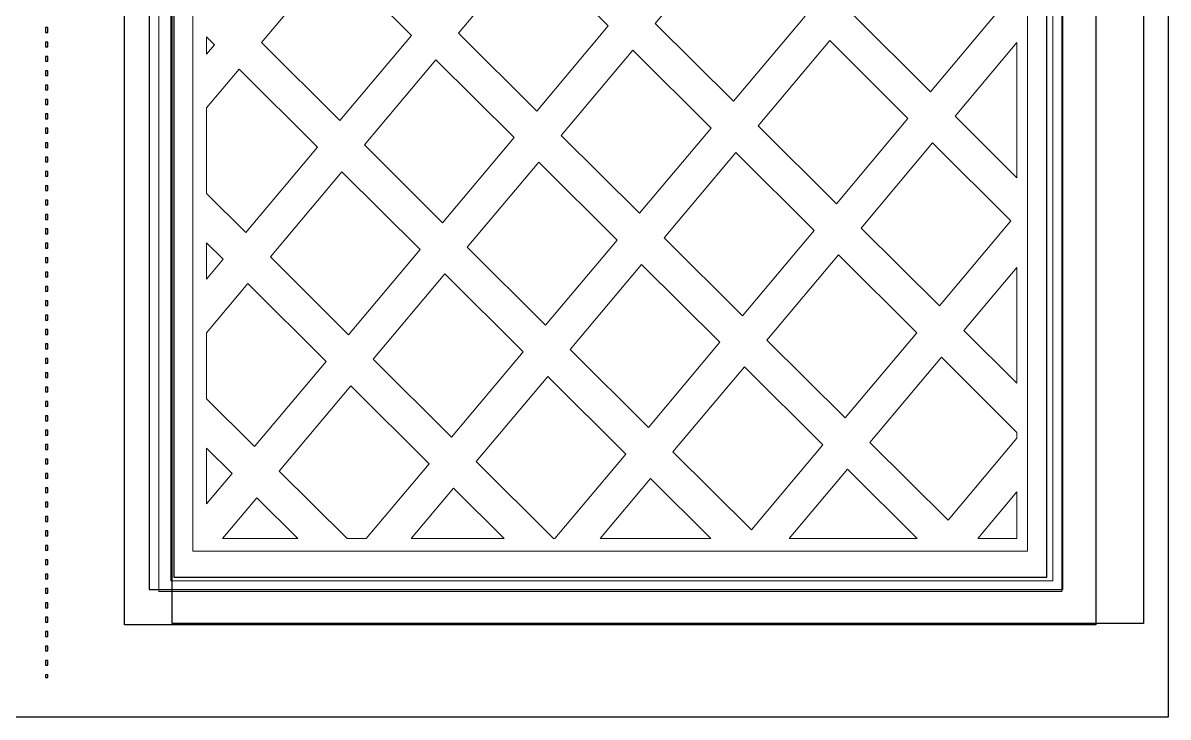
# Model space of a CAD drawing. Header units: centimetres. Extents: x -12.3 to 12.1, y -16.9 to 16.9.
# Drawn here: x -0.49 to 11.64, y 0.28 to 7.63 of the extents above; entities that cross this region are included whole.
import ezdxf

# ---------------------------------------------------------------- set-up
doc = ezdxf.new("R2010")
doc.units = ezdxf.units.CM
doc.header["$MEASUREMENT"] = 0
doc.layers.add('Layer 1', color=7, linetype='Continuous')

msp = doc.modelspace()

# ---------------------------------------------------------------- linework, layer by layer
at = {"layer": 'Layer 1', "lineweight": 25}
for points, knots in [([(-6.16522, 16.88801), (-9.32245, 16.88801), (-11.88995, 14.45442), (-12.10346, 11.35326), (-12.10346, 11.35326), (-12.10346, 11.35326), (-12.11917, 11.35326), (-12.11917, 11.35326), (-12.11917, 11.35326), (-12.11917, 11.35326), (-12.11917, 0.28127), (-12.11917, 0.28127), (-12.11917, 0.28127), (-12.11917, 0.28127), (-0.26997, 0.28127), (-0.26997, 0.28127), (-0.26997, 0.28127), (-0.26997, 0.28127), (-0.21127, 0.28127), (-0.21127, 0.28127), (-0.21127, 0.28127), (-0.21127, 0.28127), (11.63793, 0.28127), (11.63793, 0.28127), (11.63793, 0.28127), (11.63793, 0.28127), (11.63793, 11.35326), (11.63793, 11.35326), (11.63793, 11.35326), (11.63793, 11.35326), (11.62222, 11.35326), (11.62222, 11.35326), (11.62222, 11.35326), (11.4087, 14.45443), (8.84121, 16.88801), (5.68398, 16.88801), (5.68398, 16.88801), (2.58007, 16.88801), (0.04737, 14.53649), (-0.24021, 11.51035), (-0.24021, 11.51035), (-0.52775, 14.53652), (-3.06128, 16.88801), (-6.16522, 16.88801)], [0, 0, 0, 0, 0.08333333, 0.08333333, 0.08333333, 0.08333333, 0.16666667, 0.16666667, 0.16666667, 0.16666667, 0.25, 0.25, 0.25, 0.25, 0.33333333, 0.33333333, 0.33333333, 0.33333333, 0.41666667, 0.41666667, 0.41666667, 0.41666667, 0.5, 0.5, 0.5, 0.5, 0.58333333, 0.58333333, 0.58333333, 0.58333333, 0.66666667, 0.66666667, 0.66666667, 0.66666667, 0.75, 0.75, 0.75, 0.75, 0.83333333, 0.83333333, 0.83333333, 0.83333333, 1, 1, 1, 1]), ([(5.729, 15.73335), (3.00099, 15.73335), (0.78223, 13.61201), (0.59774, 10.90884), (0.59774, 10.90884), (0.59774, 10.90884), (0.58451, 10.90884), (0.58451, 10.90884), (0.58451, 10.90884), (0.58451, 10.90884), (0.58451, 1.25816), (0.58451, 1.25816), (0.58451, 1.25816), (0.58451, 1.25816), (10.87349, 1.25816), (10.87349, 1.25816), (10.87349, 1.25816), (10.87349, 1.25816), (10.87349, 10.90884), (10.87349, 10.90884), (10.87349, 10.90884), (10.87349, 10.90884), (10.86026, 10.90884), (10.86026, 10.90884), (10.86026, 10.90884), (10.67577, 13.61201), (8.45701, 15.73335), (5.729, 15.73335)], [0, 0, 0, 0, 0.125, 0.125, 0.125, 0.125, 0.25, 0.25, 0.25, 0.25, 0.375, 0.375, 0.375, 0.375, 0.5, 0.5, 0.5, 0.5, 0.625, 0.625, 0.625, 0.625, 0.75, 0.75, 0.75, 0.75, 1, 1, 1, 1]), ([(6.23142, 15.7479), (3.50341, 15.7479), (1.28465, 13.62656), (1.10015, 10.92339), (1.10015, 10.92339), (1.10015, 10.92339), (1.08692, 10.92339), (1.08692, 10.92339), (1.08692, 10.92339), (1.08692, 10.92339), (1.08692, 1.27271), (1.08692, 1.27271), (1.08692, 1.27271), (1.08692, 1.27271), (11.3759, 1.27271), (11.3759, 1.27271), (11.3759, 1.27271), (11.3759, 1.27271), (11.3759, 10.92339), (11.3759, 10.92339), (11.3759, 10.92339), (11.3759, 10.92339), (11.36267, 10.92339), (11.36267, 10.92339), (11.36267, 10.92339), (11.17818, 13.62656), (8.95942, 15.7479), (6.23141, 15.7479), (6.23141, 15.7479), (6.23141, 15.7479), (6.23142, 15.7479), (6.23142, 15.7479)], [0, 0, 0, 0, 0.11111111, 0.11111111, 0.11111111, 0.11111111, 0.22222222, 0.22222222, 0.22222222, 0.22222222, 0.33333333, 0.33333333, 0.33333333, 0.33333333, 0.44444444, 0.44444444, 0.44444444, 0.44444444, 0.55555556, 0.55555556, 0.55555556, 0.55555556, 0.66666667, 0.66666667, 0.66666667, 0.66666667, 0.77777778, 0.77777778, 0.77777778, 0.77777778, 1, 1, 1, 1]), ([(5.68398, 15.52872), (8.25065, 15.52872), (10.33822, 13.49228), (10.5118, 10.89686), (10.5118, 10.89686), (10.5118, 10.89686), (10.5242, 10.89686), (10.5242, 10.89686), (10.5242, 10.89686), (10.5242, 10.89686), (10.5242, 1.63066), (10.5242, 1.63066), (10.5242, 1.63066), (10.5242, 1.63066), (0.84376, 1.63066), (0.84376, 1.63066), (0.84376, 1.63066), (0.84376, 1.63066), (0.84376, 10.89686), (0.84376, 10.89686), (0.84376, 10.89686), (0.84376, 10.89686), (0.85616, 10.89686), (0.85616, 10.89686), (0.85616, 10.89686), (1.02974, 13.49228), (3.1173, 15.52872), (5.68398, 15.52872)], [0, 0, 0, 0, 0.125, 0.125, 0.125, 0.125, 0.25, 0.25, 0.25, 0.25, 0.375, 0.375, 0.375, 0.375, 0.5, 0.5, 0.5, 0.5, 0.625, 0.625, 0.625, 0.625, 0.75, 0.75, 0.75, 0.75, 1, 1, 1, 1]), ([(5.729, 15.22981), (8.18135, 15.22981), (10.176, 13.2559), (10.34185, 10.74099), (10.34185, 10.74099), (10.34185, 10.74099), (10.35343, 10.74099), (10.35343, 10.74099), (10.35343, 10.74099), (10.35343, 10.74099), (10.35343, 1.76169), (10.35343, 1.76169), (10.35343, 1.76169), (10.35343, 1.76169), (1.10459, 1.76169), (1.10459, 1.76169), (1.10459, 1.76169), (1.10459, 1.76169), (1.10459, 10.74099), (1.10459, 10.74099), (1.10459, 10.74099), (1.10459, 10.74099), (1.11617, 10.74099), (1.11617, 10.74099), (1.11617, 10.74099), (1.28202, 13.2559), (3.27666, 15.22981), (5.72902, 15.22981), (5.72902, 15.22981), (5.72902, 15.22981), (5.729, 15.22981), (5.729, 15.22981)], [0, 0, 0, 0, 0.11111111, 0.11111111, 0.11111111, 0.11111111, 0.22222222, 0.22222222, 0.22222222, 0.22222222, 0.33333333, 0.33333333, 0.33333333, 0.33333333, 0.44444444, 0.44444444, 0.44444444, 0.44444444, 0.55555556, 0.55555556, 0.55555556, 0.55555556, 0.66666667, 0.66666667, 0.66666667, 0.66666667, 0.77777778, 0.77777778, 0.77777778, 0.77777778, 1, 1, 1, 1]), ([(-0.25343, 7.58129), (-0.25343, 7.58129), (-0.22697, 7.58129), (-0.22697, 7.58129), (-0.22697, 7.58129), (-0.22697, 7.58129), (-0.22697, 7.53085), (-0.22697, 7.53085), (-0.22697, 7.53085), (-0.22697, 7.53085), (-0.25343, 7.53085), (-0.25343, 7.53085), (-0.25343, 7.53085), (-0.25343, 7.53085), (-0.25343, 7.58129), (-0.25343, 7.58129)], [0, 0, 0, 0, 0.2, 0.2, 0.2, 0.2, 0.4, 0.4, 0.4, 0.4, 0.6, 0.6, 0.6, 0.6, 1, 1, 1, 1]), ([(-0.25343, 7.42916), (-0.25343, 7.42916), (-0.22697, 7.42916), (-0.22697, 7.42916), (-0.22697, 7.42916), (-0.22697, 7.42916), (-0.22697, 7.37872), (-0.22697, 7.37872), (-0.22697, 7.37872), (-0.22697, 7.37872), (-0.25343, 7.37872), (-0.25343, 7.37872), (-0.25343, 7.37872), (-0.25343, 7.37872), (-0.25343, 7.42916), (-0.25343, 7.42916)], [0, 0, 0, 0, 0.2, 0.2, 0.2, 0.2, 0.4, 0.4, 0.4, 0.4, 0.6, 0.6, 0.6, 0.6, 1, 1, 1, 1]), ([(-0.25343, 7.27702), (-0.25343, 7.27702), (-0.22697, 7.27702), (-0.22697, 7.27702), (-0.22697, 7.27702), (-0.22697, 7.27702), (-0.22697, 7.22658), (-0.22697, 7.22658), (-0.22697, 7.22658), (-0.22697, 7.22658), (-0.25343, 7.22658), (-0.25343, 7.22658), (-0.25343, 7.22658), (-0.25343, 7.22658), (-0.25343, 7.27702), (-0.25343, 7.27702)], [0, 0, 0, 0, 0.2, 0.2, 0.2, 0.2, 0.4, 0.4, 0.4, 0.4, 0.6, 0.6, 0.6, 0.6, 1, 1, 1, 1]), ([(-0.25343, 7.12489), (-0.25343, 7.12489), (-0.22697, 7.12489), (-0.22697, 7.12489), (-0.22697, 7.12489), (-0.22697, 7.12489), (-0.22697, 7.07363), (-0.22697, 7.07363), (-0.22697, 7.07363), (-0.22697, 7.07363), (-0.25343, 7.07363), (-0.25343, 7.07363), (-0.25343, 7.07363), (-0.25343, 7.07363), (-0.25343, 7.12489), (-0.25343, 7.12489)], [0, 0, 0, 0, 0.2, 0.2, 0.2, 0.2, 0.4, 0.4, 0.4, 0.4, 0.6, 0.6, 0.6, 0.6, 1, 1, 1, 1]), ([(-0.25343, 6.97275), (-0.25343, 6.97275), (-0.22697, 6.97275), (-0.22697, 6.97275), (-0.22697, 6.97275), (-0.22697, 6.97275), (-0.22697, 6.92149), (-0.22697, 6.92149), (-0.22697, 6.92149), (-0.22697, 6.92149), (-0.25343, 6.92149), (-0.25343, 6.92149), (-0.25343, 6.92149), (-0.25343, 6.92149), (-0.25343, 6.97275), (-0.25343, 6.97275)], [0, 0, 0, 0, 0.2, 0.2, 0.2, 0.2, 0.4, 0.4, 0.4, 0.4, 0.6, 0.6, 0.6, 0.6, 1, 1, 1, 1]), ([(-0.25343, 6.82062), (-0.25343, 6.82062), (-0.22697, 6.82062), (-0.22697, 6.82062), (-0.22697, 6.82062), (-0.22697, 6.82062), (-0.22697, 6.76936), (-0.22697, 6.76936), (-0.22697, 6.76936), (-0.22697, 6.76936), (-0.25343, 6.76936), (-0.25343, 6.76936), (-0.25343, 6.76936), (-0.25343, 6.76936), (-0.25343, 6.82062), (-0.25343, 6.82062)], [0, 0, 0, 0, 0.2, 0.2, 0.2, 0.2, 0.4, 0.4, 0.4, 0.4, 0.6, 0.6, 0.6, 0.6, 1, 1, 1, 1]), ([(-0.25343, 6.66765), (-0.25343, 6.66765), (-0.22697, 6.66765), (-0.22697, 6.66765), (-0.22697, 6.66765), (-0.22697, 6.66765), (-0.22697, 6.61721), (-0.22697, 6.61721), (-0.22697, 6.61721), (-0.22697, 6.61721), (-0.25343, 6.61721), (-0.25343, 6.61721), (-0.25343, 6.61721), (-0.25343, 6.61721), (-0.25343, 6.66765), (-0.25343, 6.66765)], [0, 0, 0, 0, 0.2, 0.2, 0.2, 0.2, 0.4, 0.4, 0.4, 0.4, 0.6, 0.6, 0.6, 0.6, 1, 1, 1, 1]), ([(-0.25343, 6.51552), (-0.25343, 6.51552), (-0.22697, 6.51552), (-0.22697, 6.51552), (-0.22697, 6.51552), (-0.22697, 6.51552), (-0.22697, 6.46508), (-0.22697, 6.46508), (-0.22697, 6.46508), (-0.22697, 6.46508), (-0.25343, 6.46508), (-0.25343, 6.46508), (-0.25343, 6.46508), (-0.25343, 6.46508), (-0.25343, 6.51552), (-0.25343, 6.51552)], [0, 0, 0, 0, 0.2, 0.2, 0.2, 0.2, 0.4, 0.4, 0.4, 0.4, 0.6, 0.6, 0.6, 0.6, 1, 1, 1, 1]), ([(-0.25343, 6.36338), (-0.25343, 6.36338), (-0.22697, 6.36338), (-0.22697, 6.36338), (-0.22697, 6.36338), (-0.22697, 6.36338), (-0.22697, 6.31294), (-0.22697, 6.31294), (-0.22697, 6.31294), (-0.22697, 6.31294), (-0.25343, 6.31294), (-0.25343, 6.31294), (-0.25343, 6.31294), (-0.25343, 6.31294), (-0.25343, 6.36338), (-0.25343, 6.36338)], [0, 0, 0, 0, 0.2, 0.2, 0.2, 0.2, 0.4, 0.4, 0.4, 0.4, 0.6, 0.6, 0.6, 0.6, 1, 1, 1, 1]), ([(-0.25343, 6.21125), (-0.25343, 6.21125), (-0.22697, 6.21125), (-0.22697, 6.21125), (-0.22697, 6.21125), (-0.22697, 6.21125), (-0.22697, 6.15999), (-0.22697, 6.15999), (-0.22697, 6.15999), (-0.22697, 6.15999), (-0.25343, 6.15999), (-0.25343, 6.15999), (-0.25343, 6.15999), (-0.25343, 6.15999), (-0.25343, 6.21125), (-0.25343, 6.21125)], [0, 0, 0, 0, 0.2, 0.2, 0.2, 0.2, 0.4, 0.4, 0.4, 0.4, 0.6, 0.6, 0.6, 0.6, 1, 1, 1, 1]), ([(-0.25343, 6.05911), (-0.25343, 6.05911), (-0.22697, 6.05911), (-0.22697, 6.05911), (-0.22697, 6.05911), (-0.22697, 6.05911), (-0.22697, 6.00785), (-0.22697, 6.00785), (-0.22697, 6.00785), (-0.22697, 6.00785), (-0.25343, 6.00785), (-0.25343, 6.00785), (-0.25343, 6.00785), (-0.25343, 6.00785), (-0.25343, 6.05911), (-0.25343, 6.05911)], [0, 0, 0, 0, 0.2, 0.2, 0.2, 0.2, 0.4, 0.4, 0.4, 0.4, 0.6, 0.6, 0.6, 0.6, 1, 1, 1, 1]), ([(-0.25343, 5.90698), (-0.25343, 5.90698), (-0.22697, 5.90698), (-0.22697, 5.90698), (-0.22697, 5.90698), (-0.22697, 5.90698), (-0.22697, 5.85572), (-0.22697, 5.85572), (-0.22697, 5.85572), (-0.22697, 5.85572), (-0.25343, 5.85572), (-0.25343, 5.85572), (-0.25343, 5.85572), (-0.25343, 5.85572), (-0.25343, 5.90698), (-0.25343, 5.90698)], [0, 0, 0, 0, 0.2, 0.2, 0.2, 0.2, 0.4, 0.4, 0.4, 0.4, 0.6, 0.6, 0.6, 0.6, 1, 1, 1, 1]), ([(-0.25343, 5.75402), (-0.25343, 5.75402), (-0.22697, 5.75402), (-0.22697, 5.75402), (-0.22697, 5.75402), (-0.22697, 5.75402), (-0.22697, 5.70358), (-0.22697, 5.70358), (-0.22697, 5.70358), (-0.22697, 5.70358), (-0.25343, 5.70358), (-0.25343, 5.70358), (-0.25343, 5.70358), (-0.25343, 5.70358), (-0.25343, 5.75402), (-0.25343, 5.75402)], [0, 0, 0, 0, 0.2, 0.2, 0.2, 0.2, 0.4, 0.4, 0.4, 0.4, 0.6, 0.6, 0.6, 0.6, 1, 1, 1, 1]), ([(-0.25343, 5.60188), (-0.25343, 5.60188), (-0.22697, 5.60188), (-0.22697, 5.60188), (-0.22697, 5.60188), (-0.22697, 5.60188), (-0.22697, 5.55144), (-0.22697, 5.55144), (-0.22697, 5.55144), (-0.22697, 5.55144), (-0.25343, 5.55144), (-0.25343, 5.55144), (-0.25343, 5.55144), (-0.25343, 5.55144), (-0.25343, 5.60188), (-0.25343, 5.60188)], [0, 0, 0, 0, 0.2, 0.2, 0.2, 0.2, 0.4, 0.4, 0.4, 0.4, 0.6, 0.6, 0.6, 0.6, 1, 1, 1, 1]), ([(-0.25343, 5.44974), (-0.25343, 5.44974), (-0.22697, 5.44974), (-0.22697, 5.44974), (-0.22697, 5.44974), (-0.22697, 5.44974), (-0.22697, 5.3993), (-0.22697, 5.3993), (-0.22697, 5.3993), (-0.22697, 5.3993), (-0.25343, 5.3993), (-0.25343, 5.3993), (-0.25343, 5.3993), (-0.25343, 5.3993), (-0.25343, 5.44974), (-0.25343, 5.44974)], [0, 0, 0, 0, 0.2, 0.2, 0.2, 0.2, 0.4, 0.4, 0.4, 0.4, 0.6, 0.6, 0.6, 0.6, 1, 1, 1, 1]), ([(-0.25343, 5.29761), (-0.25343, 5.29761), (-0.22697, 5.29761), (-0.22697, 5.29761), (-0.22697, 5.29761), (-0.22697, 5.29761), (-0.22697, 5.24717), (-0.22697, 5.24717), (-0.22697, 5.24717), (-0.22697, 5.24717), (-0.25343, 5.24717), (-0.25343, 5.24717), (-0.25343, 5.24717), (-0.25343, 5.24717), (-0.25343, 5.29761), (-0.25343, 5.29761)], [0, 0, 0, 0, 0.2, 0.2, 0.2, 0.2, 0.4, 0.4, 0.4, 0.4, 0.6, 0.6, 0.6, 0.6, 1, 1, 1, 1]), ([(-0.25343, 5.14547), (-0.25343, 5.14547), (-0.22697, 5.14547), (-0.22697, 5.14547), (-0.22697, 5.14547), (-0.22697, 5.14547), (-0.22697, 5.09421), (-0.22697, 5.09421), (-0.22697, 5.09421), (-0.22697, 5.09421), (-0.25343, 5.09421), (-0.25343, 5.09421), (-0.25343, 5.09421), (-0.25343, 5.09421), (-0.25343, 5.14547), (-0.25343, 5.14547)], [0, 0, 0, 0, 0.2, 0.2, 0.2, 0.2, 0.4, 0.4, 0.4, 0.4, 0.6, 0.6, 0.6, 0.6, 1, 1, 1, 1]), ([(-0.25343, 4.99334), (-0.25343, 4.99334), (-0.22697, 4.99334), (-0.22697, 4.99334), (-0.22697, 4.99334), (-0.22697, 4.99334), (-0.22697, 4.94208), (-0.22697, 4.94208), (-0.22697, 4.94208), (-0.22697, 4.94208), (-0.25343, 4.94208), (-0.25343, 4.94208), (-0.25343, 4.94208), (-0.25343, 4.94208), (-0.25343, 4.99334), (-0.25343, 4.99334)], [0, 0, 0, 0, 0.2, 0.2, 0.2, 0.2, 0.4, 0.4, 0.4, 0.4, 0.6, 0.6, 0.6, 0.6, 1, 1, 1, 1]), ([(-0.25343, 4.84038), (-0.25343, 4.84038), (-0.22697, 4.84038), (-0.22697, 4.84038), (-0.22697, 4.84038), (-0.22697, 4.84038), (-0.22697, 4.78994), (-0.22697, 4.78994), (-0.22697, 4.78994), (-0.22697, 4.78994), (-0.25343, 4.78994), (-0.25343, 4.78994), (-0.25343, 4.78994), (-0.25343, 4.78994), (-0.25343, 4.84038), (-0.25343, 4.84038)], [0, 0, 0, 0, 0.2, 0.2, 0.2, 0.2, 0.4, 0.4, 0.4, 0.4, 0.6, 0.6, 0.6, 0.6, 1, 1, 1, 1]), ([(-0.25343, 4.68824), (-0.25343, 4.68824), (-0.22697, 4.68824), (-0.22697, 4.68824), (-0.22697, 4.68824), (-0.22697, 4.68824), (-0.22697, 4.6378), (-0.22697, 4.6378), (-0.22697, 4.6378), (-0.22697, 4.6378), (-0.25343, 4.6378), (-0.25343, 4.6378), (-0.25343, 4.6378), (-0.25343, 4.6378), (-0.25343, 4.68824), (-0.25343, 4.68824)], [0, 0, 0, 0, 0.2, 0.2, 0.2, 0.2, 0.4, 0.4, 0.4, 0.4, 0.6, 0.6, 0.6, 0.6, 1, 1, 1, 1]), ([(-0.25343, 4.53611), (-0.25343, 4.53611), (-0.22697, 4.53611), (-0.22697, 4.53611), (-0.22697, 4.53611), (-0.22697, 4.53611), (-0.22697, 4.48567), (-0.22697, 4.48567), (-0.22697, 4.48567), (-0.22697, 4.48567), (-0.25343, 4.48567), (-0.25343, 4.48567), (-0.25343, 4.48567), (-0.25343, 4.48567), (-0.25343, 4.53611), (-0.25343, 4.53611)], [0, 0, 0, 0, 0.2, 0.2, 0.2, 0.2, 0.4, 0.4, 0.4, 0.4, 0.6, 0.6, 0.6, 0.6, 1, 1, 1, 1]), ([(-0.25343, 4.38397), (-0.25343, 4.38397), (-0.22697, 4.38397), (-0.22697, 4.38397), (-0.22697, 4.38397), (-0.22697, 4.38397), (-0.22697, 4.33353), (-0.22697, 4.33353), (-0.22697, 4.33353), (-0.22697, 4.33353), (-0.25343, 4.33353), (-0.25343, 4.33353), (-0.25343, 4.33353), (-0.25343, 4.33353), (-0.25343, 4.38397), (-0.25343, 4.38397)], [0, 0, 0, 0, 0.2, 0.2, 0.2, 0.2, 0.4, 0.4, 0.4, 0.4, 0.6, 0.6, 0.6, 0.6, 1, 1, 1, 1]), ([(-0.25343, 4.23183), (-0.25343, 4.23183), (-0.22697, 4.23183), (-0.22697, 4.23183), (-0.22697, 4.23183), (-0.22697, 4.23183), (-0.22697, 4.18057), (-0.22697, 4.18057), (-0.22697, 4.18057), (-0.22697, 4.18057), (-0.25343, 4.18057), (-0.25343, 4.18057), (-0.25343, 4.18057), (-0.25343, 4.18057), (-0.25343, 4.23183), (-0.25343, 4.23183)], [0, 0, 0, 0, 0.2, 0.2, 0.2, 0.2, 0.4, 0.4, 0.4, 0.4, 0.6, 0.6, 0.6, 0.6, 1, 1, 1, 1]), ([(-0.25343, 4.0797), (-0.25343, 4.0797), (-0.22697, 4.0797), (-0.22697, 4.0797), (-0.22697, 4.0797), (-0.22697, 4.0797), (-0.22697, 4.02844), (-0.22697, 4.02844), (-0.22697, 4.02844), (-0.22697, 4.02844), (-0.25343, 4.02844), (-0.25343, 4.02844), (-0.25343, 4.02844), (-0.25343, 4.02844), (-0.25343, 4.0797), (-0.25343, 4.0797)], [0, 0, 0, 0, 0.2, 0.2, 0.2, 0.2, 0.4, 0.4, 0.4, 0.4, 0.6, 0.6, 0.6, 0.6, 1, 1, 1, 1]), ([(-0.25343, 3.92674), (-0.25343, 3.92674), (-0.22697, 3.92674), (-0.22697, 3.92674), (-0.22697, 3.92674), (-0.22697, 3.92674), (-0.22697, 3.8763), (-0.22697, 3.8763), (-0.22697, 3.8763), (-0.22697, 3.8763), (-0.25343, 3.8763), (-0.25343, 3.8763), (-0.25343, 3.8763), (-0.25343, 3.8763), (-0.25343, 3.92674), (-0.25343, 3.92674)], [0, 0, 0, 0, 0.2, 0.2, 0.2, 0.2, 0.4, 0.4, 0.4, 0.4, 0.6, 0.6, 0.6, 0.6, 1, 1, 1, 1]), ([(-0.25343, 3.7746), (-0.25343, 3.7746), (-0.22697, 3.7746), (-0.22697, 3.7746), (-0.22697, 3.7746), (-0.22697, 3.7746), (-0.22697, 3.72416), (-0.22697, 3.72416), (-0.22697, 3.72416), (-0.22697, 3.72416), (-0.25343, 3.72416), (-0.25343, 3.72416), (-0.25343, 3.72416), (-0.25343, 3.72416), (-0.25343, 3.7746), (-0.25343, 3.7746)], [0, 0, 0, 0, 0.2, 0.2, 0.2, 0.2, 0.4, 0.4, 0.4, 0.4, 0.6, 0.6, 0.6, 0.6, 1, 1, 1, 1]), ([(-0.25343, 3.62247), (-0.25343, 3.62247), (-0.22697, 3.62247), (-0.22697, 3.62247), (-0.22697, 3.62247), (-0.22697, 3.62247), (-0.22697, 3.57203), (-0.22697, 3.57203), (-0.22697, 3.57203), (-0.22697, 3.57203), (-0.25343, 3.57203), (-0.25343, 3.57203), (-0.25343, 3.57203), (-0.25343, 3.57203), (-0.25343, 3.62247), (-0.25343, 3.62247)], [0, 0, 0, 0, 0.2, 0.2, 0.2, 0.2, 0.4, 0.4, 0.4, 0.4, 0.6, 0.6, 0.6, 0.6, 1, 1, 1, 1]), ([(-0.25343, 3.47033), (-0.25343, 3.47033), (-0.22697, 3.47033), (-0.22697, 3.47033), (-0.22697, 3.47033), (-0.22697, 3.47033), (-0.22697, 3.41989), (-0.22697, 3.41989), (-0.22697, 3.41989), (-0.22697, 3.41989), (-0.25343, 3.41989), (-0.25343, 3.41989), (-0.25343, 3.41989), (-0.25343, 3.41989), (-0.25343, 3.47033), (-0.25343, 3.47033)], [0, 0, 0, 0, 0.2, 0.2, 0.2, 0.2, 0.4, 0.4, 0.4, 0.4, 0.6, 0.6, 0.6, 0.6, 1, 1, 1, 1]), ([(-0.25343, 3.3182), (-0.25343, 3.3182), (-0.22697, 3.3182), (-0.22697, 3.3182), (-0.22697, 3.3182), (-0.22697, 3.3182), (-0.22697, 3.26694), (-0.22697, 3.26694), (-0.22697, 3.26694), (-0.22697, 3.26694), (-0.25343, 3.26694), (-0.25343, 3.26694), (-0.25343, 3.26694), (-0.25343, 3.26694), (-0.25343, 3.3182), (-0.25343, 3.3182)], [0, 0, 0, 0, 0.2, 0.2, 0.2, 0.2, 0.4, 0.4, 0.4, 0.4, 0.6, 0.6, 0.6, 0.6, 1, 1, 1, 1]), ([(-0.25343, 3.16606), (-0.25343, 3.16606), (-0.22697, 3.16606), (-0.22697, 3.16606), (-0.22697, 3.16606), (-0.22697, 3.16606), (-0.22697, 3.1148), (-0.22697, 3.1148), (-0.22697, 3.1148), (-0.22697, 3.1148), (-0.25343, 3.1148), (-0.25343, 3.1148), (-0.25343, 3.1148), (-0.25343, 3.1148), (-0.25343, 3.16606), (-0.25343, 3.16606)], [0, 0, 0, 0, 0.2, 0.2, 0.2, 0.2, 0.4, 0.4, 0.4, 0.4, 0.6, 0.6, 0.6, 0.6, 1, 1, 1, 1]), ([(-0.25343, 3.0131), (-0.25343, 3.0131), (-0.22697, 3.0131), (-0.22697, 3.0131), (-0.22697, 3.0131), (-0.22697, 3.0131), (-0.22697, 2.96266), (-0.22697, 2.96266), (-0.22697, 2.96266), (-0.22697, 2.96266), (-0.25343, 2.96266), (-0.25343, 2.96266), (-0.25343, 2.96266), (-0.25343, 2.96266), (-0.25343, 3.0131), (-0.25343, 3.0131)], [0, 0, 0, 0, 0.2, 0.2, 0.2, 0.2, 0.4, 0.4, 0.4, 0.4, 0.6, 0.6, 0.6, 0.6, 1, 1, 1, 1]), ([(-0.25343, 2.86096), (-0.25343, 2.86096), (-0.22697, 2.86096), (-0.22697, 2.86096), (-0.22697, 2.86096), (-0.22697, 2.86096), (-0.22697, 2.81052), (-0.22697, 2.81052), (-0.22697, 2.81052), (-0.22697, 2.81052), (-0.25343, 2.81052), (-0.25343, 2.81052), (-0.25343, 2.81052), (-0.25343, 2.81052), (-0.25343, 2.86096), (-0.25343, 2.86096)], [0, 0, 0, 0, 0.2, 0.2, 0.2, 0.2, 0.4, 0.4, 0.4, 0.4, 0.6, 0.6, 0.6, 0.6, 1, 1, 1, 1]), ([(-0.25343, 2.70883), (-0.25343, 2.70883), (-0.22697, 2.70883), (-0.22697, 2.70883), (-0.22697, 2.70883), (-0.22697, 2.70883), (-0.22697, 2.65839), (-0.22697, 2.65839), (-0.22697, 2.65839), (-0.22697, 2.65839), (-0.25343, 2.65839), (-0.25343, 2.65839), (-0.25343, 2.65839), (-0.25343, 2.65839), (-0.25343, 2.70883), (-0.25343, 2.70883)], [0, 0, 0, 0, 0.2, 0.2, 0.2, 0.2, 0.4, 0.4, 0.4, 0.4, 0.6, 0.6, 0.6, 0.6, 1, 1, 1, 1]), ([(-0.25343, 2.55669), (-0.25343, 2.55669), (-0.22697, 2.55669), (-0.22697, 2.55669), (-0.22697, 2.55669), (-0.22697, 2.55669), (-0.22697, 2.50625), (-0.22697, 2.50625), (-0.22697, 2.50625), (-0.22697, 2.50625), (-0.25343, 2.50625), (-0.25343, 2.50625), (-0.25343, 2.50625), (-0.25343, 2.50625), (-0.25343, 2.55669), (-0.25343, 2.55669)], [0, 0, 0, 0, 0.2, 0.2, 0.2, 0.2, 0.4, 0.4, 0.4, 0.4, 0.6, 0.6, 0.6, 0.6, 1, 1, 1, 1]), ([(-0.25343, 2.40456), (-0.25343, 2.40456), (-0.22697, 2.40456), (-0.22697, 2.40456), (-0.22697, 2.40456), (-0.22697, 2.40456), (-0.22697, 2.3533), (-0.22697, 2.3533), (-0.22697, 2.3533), (-0.22697, 2.3533), (-0.25343, 2.3533), (-0.25343, 2.3533), (-0.25343, 2.3533), (-0.25343, 2.3533), (-0.25343, 2.40456), (-0.25343, 2.40456)], [0, 0, 0, 0, 0.2, 0.2, 0.2, 0.2, 0.4, 0.4, 0.4, 0.4, 0.6, 0.6, 0.6, 0.6, 1, 1, 1, 1]), ([(-0.25343, 2.25242), (-0.25343, 2.25242), (-0.22697, 2.25242), (-0.22697, 2.25242), (-0.22697, 2.25242), (-0.22697, 2.25242), (-0.22697, 2.20116), (-0.22697, 2.20116), (-0.22697, 2.20116), (-0.22697, 2.20116), (-0.25343, 2.20116), (-0.25343, 2.20116), (-0.25343, 2.20116), (-0.25343, 2.20116), (-0.25343, 2.25242), (-0.25343, 2.25242)], [0, 0, 0, 0, 0.2, 0.2, 0.2, 0.2, 0.4, 0.4, 0.4, 0.4, 0.6, 0.6, 0.6, 0.6, 1, 1, 1, 1]), ([(-0.25343, 2.09946), (-0.25343, 2.09946), (-0.22697, 2.09946), (-0.22697, 2.09946), (-0.22697, 2.09946), (-0.22697, 2.09946), (-0.22697, 2.04902), (-0.22697, 2.04902), (-0.22697, 2.04902), (-0.22697, 2.04902), (-0.25343, 2.04902), (-0.25343, 2.04902), (-0.25343, 2.04902), (-0.25343, 2.04902), (-0.25343, 2.09946), (-0.25343, 2.09946)], [0, 0, 0, 0, 0.2, 0.2, 0.2, 0.2, 0.4, 0.4, 0.4, 0.4, 0.6, 0.6, 0.6, 0.6, 1, 1, 1, 1]), ([(-0.25343, 1.94732), (-0.25343, 1.94732), (-0.22697, 1.94732), (-0.22697, 1.94732), (-0.22697, 1.94732), (-0.22697, 1.94732), (-0.22697, 1.89688), (-0.22697, 1.89688), (-0.22697, 1.89688), (-0.22697, 1.89688), (-0.25343, 1.89688), (-0.25343, 1.89688), (-0.25343, 1.89688), (-0.25343, 1.89688), (-0.25343, 1.94732), (-0.25343, 1.94732)], [0, 0, 0, 0, 0.2, 0.2, 0.2, 0.2, 0.4, 0.4, 0.4, 0.4, 0.6, 0.6, 0.6, 0.6, 1, 1, 1, 1]), ([(-0.25343, 1.79519), (-0.25343, 1.79519), (-0.22697, 1.79519), (-0.22697, 1.79519), (-0.22697, 1.79519), (-0.22697, 1.79519), (-0.22697, 1.74475), (-0.22697, 1.74475), (-0.22697, 1.74475), (-0.22697, 1.74475), (-0.25343, 1.74475), (-0.25343, 1.74475), (-0.25343, 1.74475), (-0.25343, 1.74475), (-0.25343, 1.79519), (-0.25343, 1.79519)], [0, 0, 0, 0, 0.2, 0.2, 0.2, 0.2, 0.4, 0.4, 0.4, 0.4, 0.6, 0.6, 0.6, 0.6, 1, 1, 1, 1]), ([(-0.25343, 1.64305), (-0.25343, 1.64305), (-0.22697, 1.64305), (-0.22697, 1.64305), (-0.22697, 1.64305), (-0.22697, 1.64305), (-0.22697, 1.59261), (-0.22697, 1.59261), (-0.22697, 1.59261), (-0.22697, 1.59261), (-0.25343, 1.59261), (-0.25343, 1.59261), (-0.25343, 1.59261), (-0.25343, 1.59261), (-0.25343, 1.64305), (-0.25343, 1.64305)], [0, 0, 0, 0, 0.2, 0.2, 0.2, 0.2, 0.4, 0.4, 0.4, 0.4, 0.6, 0.6, 0.6, 0.6, 1, 1, 1, 1]), ([(-0.25343, 1.49092), (-0.25343, 1.49092), (-0.22697, 1.49092), (-0.22697, 1.49092), (-0.22697, 1.49092), (-0.22697, 1.49092), (-0.22697, 1.43966), (-0.22697, 1.43966), (-0.22697, 1.43966), (-0.22697, 1.43966), (-0.25343, 1.43966), (-0.25343, 1.43966), (-0.25343, 1.43966), (-0.25343, 1.43966), (-0.25343, 1.49092), (-0.25343, 1.49092)], [0, 0, 0, 0, 0.2, 0.2, 0.2, 0.2, 0.4, 0.4, 0.4, 0.4, 0.6, 0.6, 0.6, 0.6, 1, 1, 1, 1]), ([(-0.25343, 1.33878), (-0.25343, 1.33878), (-0.22697, 1.33878), (-0.22697, 1.33878), (-0.22697, 1.33878), (-0.22697, 1.33878), (-0.22697, 1.28752), (-0.22697, 1.28752), (-0.22697, 1.28752), (-0.22697, 1.28752), (-0.25343, 1.28752), (-0.25343, 1.28752), (-0.25343, 1.28752), (-0.25343, 1.28752), (-0.25343, 1.33878), (-0.25343, 1.33878)], [0, 0, 0, 0, 0.2, 0.2, 0.2, 0.2, 0.4, 0.4, 0.4, 0.4, 0.6, 0.6, 0.6, 0.6, 1, 1, 1, 1]), ([(-0.25343, 1.18582), (-0.25343, 1.18582), (-0.22697, 1.18582), (-0.22697, 1.18582), (-0.22697, 1.18582), (-0.22697, 1.18582), (-0.22697, 1.13538), (-0.22697, 1.13538), (-0.22697, 1.13538), (-0.22697, 1.13538), (-0.25343, 1.13538), (-0.25343, 1.13538), (-0.25343, 1.13538), (-0.25343, 1.13538), (-0.25343, 1.18582), (-0.25343, 1.18582)], [0, 0, 0, 0, 0.2, 0.2, 0.2, 0.2, 0.4, 0.4, 0.4, 0.4, 0.6, 0.6, 0.6, 0.6, 1, 1, 1, 1]), ([(-0.25343, 1.03368), (-0.25343, 1.03368), (-0.22697, 1.03368), (-0.22697, 1.03368), (-0.22697, 1.03368), (-0.22697, 1.03368), (-0.22697, 0.98324), (-0.22697, 0.98324), (-0.22697, 0.98324), (-0.22697, 0.98324), (-0.25343, 0.98324), (-0.25343, 0.98324), (-0.25343, 0.98324), (-0.25343, 0.98324), (-0.25343, 1.03368), (-0.25343, 1.03368)], [0, 0, 0, 0, 0.2, 0.2, 0.2, 0.2, 0.4, 0.4, 0.4, 0.4, 0.6, 0.6, 0.6, 0.6, 1, 1, 1, 1]), ([(-0.25343, 0.88155), (-0.25343, 0.88155), (-0.22697, 0.88155), (-0.22697, 0.88155), (-0.22697, 0.88155), (-0.22697, 0.88155), (-0.22697, 0.83111), (-0.22697, 0.83111), (-0.22697, 0.83111), (-0.22697, 0.83111), (-0.25343, 0.83111), (-0.25343, 0.83111), (-0.25343, 0.83111), (-0.25343, 0.83111), (-0.25343, 0.88155), (-0.25343, 0.88155)], [0, 0, 0, 0, 0.2, 0.2, 0.2, 0.2, 0.4, 0.4, 0.4, 0.4, 0.6, 0.6, 0.6, 0.6, 1, 1, 1, 1]), ([(-0.25343, 0.72941), (-0.25343, 0.72941), (-0.22697, 0.72941), (-0.22697, 0.72941), (-0.22697, 0.72941), (-0.22697, 0.72941), (-0.22697, 0.69882), (-0.22697, 0.69882), (-0.22697, 0.69882), (-0.22697, 0.69882), (-0.25343, 0.69882), (-0.25343, 0.69882), (-0.25343, 0.69882), (-0.25343, 0.69882), (-0.25343, 0.72941), (-0.25343, 0.72941)], [0, 0, 0, 0, 0.2, 0.2, 0.2, 0.2, 0.4, 0.4, 0.4, 0.4, 0.6, 0.6, 0.6, 0.6, 1, 1, 1, 1])]:
    msp.add_open_spline(points, degree=3, knots=knots, dxfattribs=at)
at = {"layer": 'Layer 1', "lineweight": 20}
for points, knots in [([(5.729, 15.37905), (3.19311, 15.37905), (1.13055, 13.36181), (0.95906, 10.79101), (0.95906, 10.79101), (0.95906, 10.79101), (0.94666, 10.79101), (0.94666, 10.79101), (0.94666, 10.79101), (0.94666, 10.79101), (0.94666, 1.61245), (0.94666, 1.61245), (0.94666, 1.61245), (0.94666, 1.61245), (10.51135, 1.61245), (10.51135, 1.61245), (10.51135, 1.61245), (10.51135, 1.61245), (10.51135, 10.79101), (10.51135, 10.79101), (10.51135, 10.79101), (10.51135, 10.79101), (10.49895, 10.79101), (10.49895, 10.79101), (10.49895, 10.79101), (10.32746, 13.36181), (8.26489, 15.37905), (5.72901, 15.37905), (5.72901, 15.37905), (5.72901, 15.37905), (5.729, 15.37905), (5.729, 15.37905)], [0, 0, 0, 0, 0.11111111, 0.11111111, 0.11111111, 0.11111111, 0.22222222, 0.22222222, 0.22222222, 0.22222222, 0.33333333, 0.33333333, 0.33333333, 0.33333333, 0.44444444, 0.44444444, 0.44444444, 0.44444444, 0.55555556, 0.55555556, 0.55555556, 0.55555556, 0.66666667, 0.66666667, 0.66666667, 0.66666667, 0.77777778, 0.77777778, 0.77777778, 0.77777778, 1, 1, 1, 1]), ([(5.74499, 15.24716), (3.26816, 15.24716), (1.25417, 13.26518), (1.08667, 10.74015), (1.08667, 10.74015), (1.08667, 10.74015), (1.07427, 10.74015), (1.07427, 10.74015), (1.07427, 10.74015), (1.07427, 10.74015), (1.07427, 1.7253), (1.07427, 1.7253), (1.07427, 1.7253), (1.07427, 1.7253), (10.41572, 1.7253), (10.41572, 1.7253), (10.41572, 1.7253), (10.41572, 1.7253), (10.41572, 10.74015), (10.41572, 10.74015), (10.41572, 10.74015), (10.41572, 10.74015), (10.40332, 10.74015), (10.40332, 10.74015), (10.40332, 10.74015), (10.23582, 13.26519), (8.22183, 15.24716), (5.745, 15.24716), (5.745, 15.24716), (5.745, 15.24716), (5.74499, 15.24716), (5.74499, 15.24716)], [0, 0, 0, 0, 0.11111111, 0.11111111, 0.11111111, 0.11111111, 0.22222222, 0.22222222, 0.22222222, 0.22222222, 0.33333333, 0.33333333, 0.33333333, 0.33333333, 0.44444444, 0.44444444, 0.44444444, 0.44444444, 0.55555556, 0.55555556, 0.55555556, 0.55555556, 0.66666667, 0.66666667, 0.66666667, 0.66666667, 0.77777778, 0.77777778, 0.77777778, 0.77777778, 1, 1, 1, 1]), ([(5.729, 14.95407), (8.07279, 14.95407), (9.97912, 13.06073), (10.13762, 10.6488), (10.13762, 10.6488), (10.13762, 10.6488), (10.1492, 10.6488), (10.1492, 10.6488), (10.1492, 10.6488), (10.1492, 10.6488), (10.1492, 2.03827), (10.1492, 2.03827), (10.1492, 2.03827), (10.1492, 2.03827), (1.30881, 2.03827), (1.30881, 2.03827), (1.30881, 2.03827), (1.30881, 2.03827), (1.30881, 10.6488), (1.30881, 10.6488), (1.30881, 10.6488), (1.30881, 10.6488), (1.32039, 10.6488), (1.32039, 10.6488), (1.32039, 10.6488), (1.47889, 13.06073), (3.38522, 14.95407), (5.72901, 14.95407), (5.72901, 14.95407), (5.72901, 14.95407), (5.729, 14.95407), (5.729, 14.95407)], [0, 0, 0, 0, 0.11111111, 0.11111111, 0.11111111, 0.11111111, 0.22222222, 0.22222222, 0.22222222, 0.22222222, 0.33333333, 0.33333333, 0.33333333, 0.33333333, 0.44444444, 0.44444444, 0.44444444, 0.44444444, 0.55555556, 0.55555556, 0.55555556, 0.55555556, 0.66666667, 0.66666667, 0.66666667, 0.66666667, 0.77777778, 0.77777778, 0.77777778, 0.77777778, 1, 1, 1, 1]), ([(9.05063, 8.62927), (9.05063, 8.62927), (9.87911, 7.8041), (9.87911, 7.8041), (9.87911, 7.8041), (9.87911, 7.8041), (9.12091, 6.90204), (9.12091, 6.90204), (9.12091, 6.90204), (9.12091, 6.90204), (8.29161, 7.72638), (8.29161, 7.72638), (8.29161, 7.72638), (8.29161, 7.72638), (9.05063, 8.62927), (9.05063, 8.62927)], [0, 0, 0, 0, 0.2, 0.2, 0.2, 0.2, 0.4, 0.4, 0.4, 0.4, 0.6, 0.6, 0.6, 0.6, 1, 1, 1, 1]), ([(6.96373, 8.52675), (6.96373, 8.52675), (7.79386, 7.70241), (7.79386, 7.70241), (7.79386, 7.70241), (7.79386, 7.70241), (7.03566, 6.80117), (7.03566, 6.80117), (7.03566, 6.80117), (7.03566, 6.80117), (6.20636, 7.62551), (6.20636, 7.62551), (6.20636, 7.62551), (6.20636, 7.62551), (6.96373, 8.52675), (6.96373, 8.52675)], [0, 0, 0, 0, 0.2, 0.2, 0.2, 0.2, 0.4, 0.4, 0.4, 0.4, 0.6, 0.6, 0.6, 0.6, 1, 1, 1, 1]), ([(4.87931, 8.42588), (4.87931, 8.42588), (5.70779, 7.60154), (5.70779, 7.60154), (5.70779, 7.60154), (5.70779, 7.60154), (4.94959, 6.69865), (4.94959, 6.69865), (4.94959, 6.69865), (4.94959, 6.69865), (4.12112, 7.52299), (4.12112, 7.52299), (4.12112, 7.52299), (4.12112, 7.52299), (4.87932, 8.42588), (4.87932, 8.42588), (4.87932, 8.42588), (4.87932, 8.42588), (4.87931, 8.42588), (4.87931, 8.42588)], [0, 0, 0, 0, 0.16666667, 0.16666667, 0.16666667, 0.16666667, 0.33333333, 0.33333333, 0.33333333, 0.33333333, 0.5, 0.5, 0.5, 0.5, 0.66666667, 0.66666667, 0.66666667, 0.66666667, 1, 1, 1, 1]), ([(2.79241, 8.32418), (2.79241, 8.32418), (3.62254, 7.49901), (3.62254, 7.49901), (3.62254, 7.49901), (3.62254, 7.49901), (2.86517, 6.59777), (2.86517, 6.59777), (2.86517, 6.59777), (2.86517, 6.59777), (2.03504, 7.42294), (2.03504, 7.42294), (2.03504, 7.42294), (2.03504, 7.42294), (2.79241, 8.32418), (2.79241, 8.32418)], [0, 0, 0, 0, 0.2, 0.2, 0.2, 0.2, 0.4, 0.4, 0.4, 0.4, 0.6, 0.6, 0.6, 0.6, 1, 1, 1, 1]), ([(1.45295, 7.48247), (1.45295, 7.48247), (1.53646, 7.39896), (1.53646, 7.39896), (1.53646, 7.39896), (1.53646, 7.39896), (1.45295, 7.29891), (1.45295, 7.29891), (1.45295, 7.29891), (1.45295, 7.29891), (1.45295, 7.48246), (1.45295, 7.48246), (1.45295, 7.48246), (1.45295, 7.48246), (1.45295, 7.48247), (1.45295, 7.48247)], [0, 0, 0, 0, 0.2, 0.2, 0.2, 0.2, 0.4, 0.4, 0.4, 0.4, 0.6, 0.6, 0.6, 0.6, 1, 1, 1, 1]), ([(8.05431, 7.44361), (8.05431, 7.44361), (8.88279, 6.61927), (8.88279, 6.61927), (8.88279, 6.61927), (8.88279, 6.61927), (8.12459, 5.71721), (8.12459, 5.71721), (8.12459, 5.71721), (8.12459, 5.71721), (7.29612, 6.54238), (7.29612, 6.54238), (7.29612, 6.54238), (7.29612, 6.54238), (8.05432, 7.44362), (8.05432, 7.44362), (8.05432, 7.44362), (8.05432, 7.44362), (8.05431, 7.44361), (8.05431, 7.44361)], [0, 0, 0, 0, 0.16666667, 0.16666667, 0.16666667, 0.16666667, 0.33333333, 0.33333333, 0.33333333, 0.33333333, 0.5, 0.5, 0.5, 0.5, 0.66666667, 0.66666667, 0.66666667, 0.66666667, 1, 1, 1, 1]), ([(10.03703, 7.42377), (10.03703, 7.42377), (10.03703, 5.99171), (10.03703, 5.99171), (10.03703, 5.99171), (10.03703, 5.99171), (9.38136, 6.64325), (9.38136, 6.64325), (9.38136, 6.64325), (9.38136, 6.64325), (10.03703, 7.42377), (10.03703, 7.42377)], [0, 0, 0, 0, 0.25, 0.25, 0.25, 0.25, 0.5, 0.5, 0.5, 0.5, 1, 1, 1, 1]), ([(5.96823, 7.34274), (5.96823, 7.34274), (6.79836, 6.51757), (6.79836, 6.51757), (6.79836, 6.51757), (6.79836, 6.51757), (6.03934, 5.61551), (6.03934, 5.61551), (6.03934, 5.61551), (6.03934, 5.61551), (5.20921, 6.44068), (5.20921, 6.44068), (5.20921, 6.44068), (5.20921, 6.44068), (5.96823, 7.34274), (5.96823, 7.34274)], [0, 0, 0, 0, 0.2, 0.2, 0.2, 0.2, 0.4, 0.4, 0.4, 0.4, 0.6, 0.6, 0.6, 0.6, 1, 1, 1, 1]), ([(3.88299, 7.24021), (3.88299, 7.24021), (4.71146, 6.41669), (4.71146, 6.41669), (4.71146, 6.41669), (4.71146, 6.41669), (3.95326, 5.51463), (3.95326, 5.51463), (3.95326, 5.51463), (3.95326, 5.51463), (3.12478, 6.33897), (3.12478, 6.33897), (3.12478, 6.33897), (3.12478, 6.33897), (3.88298, 7.24021), (3.88298, 7.24021), (3.88298, 7.24021), (3.88298, 7.24021), (3.88299, 7.24021), (3.88299, 7.24021)], [0, 0, 0, 0, 0.16666667, 0.16666667, 0.16666667, 0.16666667, 0.33333333, 0.33333333, 0.33333333, 0.33333333, 0.5, 0.5, 0.5, 0.5, 0.66666667, 0.66666667, 0.66666667, 0.66666667, 1, 1, 1, 1]), ([(1.79691, 7.14017), (1.79691, 7.14017), (2.62704, 6.31417), (2.62704, 6.31417), (2.62704, 6.31417), (2.62704, 6.31417), (1.86802, 5.41211), (1.86802, 5.41211), (1.86802, 5.41211), (1.86802, 5.41211), (1.45295, 5.82469), (1.45295, 5.82469), (1.45295, 5.82469), (1.45295, 5.82469), (1.45295, 6.73089), (1.45295, 6.73089), (1.45295, 6.73089), (1.45295, 6.73089), (1.79691, 7.14017), (1.79691, 7.14017)], [0, 0, 0, 0, 0.16666667, 0.16666667, 0.16666667, 0.16666667, 0.33333333, 0.33333333, 0.33333333, 0.33333333, 0.5, 0.5, 0.5, 0.5, 0.66666667, 0.66666667, 0.66666667, 0.66666667, 1, 1, 1, 1]), ([(9.14323, 6.36047), (9.14323, 6.36047), (9.97253, 5.5353), (9.97253, 5.5353), (9.97253, 5.5353), (9.97253, 5.5353), (9.21516, 4.63406), (9.21516, 4.63406), (9.21516, 4.63406), (9.21516, 4.63406), (8.38503, 5.4584), (8.38503, 5.4584), (8.38503, 5.4584), (8.38503, 5.4584), (9.14323, 6.36046), (9.14323, 6.36046), (9.14323, 6.36046), (9.14323, 6.36046), (9.14323, 6.36047), (9.14323, 6.36047)], [0, 0, 0, 0, 0.16666667, 0.16666667, 0.16666667, 0.16666667, 0.33333333, 0.33333333, 0.33333333, 0.33333333, 0.5, 0.5, 0.5, 0.5, 0.66666667, 0.66666667, 0.66666667, 0.66666667, 1, 1, 1, 1]), ([(7.05799, 6.25877), (7.05799, 6.25877), (7.88729, 5.43443), (7.88729, 5.43443), (7.88729, 5.43443), (7.88729, 5.43443), (7.12909, 4.53154), (7.12909, 4.53154), (7.12909, 4.53154), (7.12909, 4.53154), (6.29979, 5.35671), (6.29979, 5.35671), (6.29979, 5.35671), (6.29979, 5.35671), (7.05799, 6.25877), (7.05799, 6.25877)], [0, 0, 0, 0, 0.2, 0.2, 0.2, 0.2, 0.4, 0.4, 0.4, 0.4, 0.6, 0.6, 0.6, 0.6, 1, 1, 1, 1]), ([(4.97191, 6.1579), (4.97191, 6.1579), (5.80121, 5.3319), (5.80121, 5.3319), (5.80121, 5.3319), (5.80121, 5.3319), (5.04384, 4.43066), (5.04384, 4.43066), (5.04384, 4.43066), (5.04384, 4.43066), (4.21454, 5.25583), (4.21454, 5.25583), (4.21454, 5.25583), (4.21454, 5.25583), (4.97191, 6.15789), (4.97191, 6.15789), (4.97191, 6.15789), (4.97191, 6.15789), (4.97191, 6.1579), (4.97191, 6.1579)], [0, 0, 0, 0, 0.16666667, 0.16666667, 0.16666667, 0.16666667, 0.33333333, 0.33333333, 0.33333333, 0.33333333, 0.5, 0.5, 0.5, 0.5, 0.66666667, 0.66666667, 0.66666667, 0.66666667, 1, 1, 1, 1]), ([(2.88666, 6.05537), (2.88666, 6.05537), (3.71596, 5.23185), (3.71596, 5.23185), (3.71596, 5.23185), (3.71596, 5.23185), (2.95776, 4.32896), (2.95776, 4.32896), (2.95776, 4.32896), (2.95776, 4.32896), (2.12846, 5.1533), (2.12846, 5.1533), (2.12846, 5.1533), (2.12846, 5.1533), (2.88666, 6.05536), (2.88666, 6.05536), (2.88666, 6.05536), (2.88666, 6.05536), (2.88666, 6.05537), (2.88666, 6.05537)], [0, 0, 0, 0, 0.16666667, 0.16666667, 0.16666667, 0.16666667, 0.33333333, 0.33333333, 0.33333333, 0.33333333, 0.5, 0.5, 0.5, 0.5, 0.66666667, 0.66666667, 0.66666667, 0.66666667, 1, 1, 1, 1]), ([(1.45295, 5.30462), (1.45295, 5.30462), (1.62989, 5.12851), (1.62989, 5.12851), (1.62989, 5.12851), (1.62989, 5.12851), (1.45295, 4.91767), (1.45295, 4.91767), (1.45295, 4.91767), (1.45295, 4.91767), (1.45295, 5.30462), (1.45295, 5.30462)], [0, 0, 0, 0, 0.25, 0.25, 0.25, 0.25, 0.5, 0.5, 0.5, 0.5, 1, 1, 1, 1]), ([(8.14774, 5.17563), (8.14774, 5.17563), (8.97704, 4.35046), (8.97704, 4.35046), (8.97704, 4.35046), (8.97704, 4.35046), (8.21802, 3.4484), (8.21802, 3.4484), (8.21802, 3.4484), (8.21802, 3.4484), (7.38872, 4.27274), (7.38872, 4.27274), (7.38872, 4.27274), (7.38872, 4.27274), (8.14774, 5.17563), (8.14774, 5.17563)], [0, 0, 0, 0, 0.2, 0.2, 0.2, 0.2, 0.4, 0.4, 0.4, 0.4, 0.6, 0.6, 0.6, 0.6, 1, 1, 1, 1]), ([(6.06166, 5.07311), (6.06166, 5.07311), (6.89096, 4.24959), (6.89096, 4.24959), (6.89096, 4.24959), (6.89096, 4.24959), (6.13276, 3.34753), (6.13276, 3.34753), (6.13276, 3.34753), (6.13276, 3.34753), (5.30346, 4.17187), (5.30346, 4.17187), (5.30346, 4.17187), (5.30346, 4.17187), (6.06166, 5.07311), (6.06166, 5.07311)], [0, 0, 0, 0, 0.2, 0.2, 0.2, 0.2, 0.4, 0.4, 0.4, 0.4, 0.6, 0.6, 0.6, 0.6, 1, 1, 1, 1]), ([(10.03703, 5.04334), (10.03703, 5.04334), (10.03703, 3.81551), (10.03703, 3.81551), (10.03703, 3.81551), (10.03703, 3.81551), (9.47479, 4.37527), (9.47479, 4.37527), (9.47479, 4.37527), (9.47479, 4.37527), (10.03703, 5.04334), (10.03703, 5.04334)], [0, 0, 0, 0, 0.25, 0.25, 0.25, 0.25, 0.5, 0.5, 0.5, 0.5, 1, 1, 1, 1]), ([(1.89034, 4.87054), (1.89034, 4.87054), (2.71964, 4.0462), (2.71964, 4.0462), (2.71964, 4.0462), (2.71964, 4.0462), (1.96144, 3.14496), (1.96144, 3.14496), (1.96144, 3.14496), (1.96144, 3.14496), (1.45294, 3.65015), (1.45294, 3.65015), (1.45294, 3.65015), (1.45294, 3.65015), (1.45294, 4.34964), (1.45294, 4.34964), (1.45294, 4.34964), (1.45294, 4.34964), (1.89033, 4.87054), (1.89033, 4.87054), (1.89033, 4.87054), (1.89033, 4.87054), (1.89034, 4.87054), (1.89034, 4.87054)], [0, 0, 0, 0, 0.14285714, 0.14285714, 0.14285714, 0.14285714, 0.28571429, 0.28571429, 0.28571429, 0.28571429, 0.42857143, 0.42857143, 0.42857143, 0.42857143, 0.57142857, 0.57142857, 0.57142857, 0.57142857, 0.71428571, 0.71428571, 0.71428571, 0.71428571, 1, 1, 1, 1]), ([(3.97642, 4.97306), (3.97642, 4.97306), (4.80572, 4.14706), (4.80572, 4.14706), (4.80572, 4.14706), (4.80572, 4.14706), (4.04669, 3.245), (4.04669, 3.245), (4.04669, 3.245), (4.04669, 3.245), (3.21739, 4.07017), (3.21739, 4.07017), (3.21739, 4.07017), (3.21739, 4.07017), (3.97641, 4.97306), (3.97641, 4.97306), (3.97641, 4.97306), (3.97641, 4.97306), (3.97642, 4.97306), (3.97642, 4.97306)], [0, 0, 0, 0, 0.16666667, 0.16666667, 0.16666667, 0.16666667, 0.33333333, 0.33333333, 0.33333333, 0.33333333, 0.5, 0.5, 0.5, 0.5, 0.66666667, 0.66666667, 0.66666667, 0.66666667, 1, 1, 1, 1]), ([(9.23749, 4.09167), (9.23749, 4.09167), (10.03703, 3.29627), (10.03703, 3.29627), (10.03703, 3.29627), (10.03703, 3.29627), (10.03703, 3.23343), (10.03703, 3.23343), (10.03703, 3.23343), (10.03703, 3.23343), (9.30777, 2.36527), (9.30777, 2.36527), (9.30777, 2.36527), (9.30777, 2.36527), (8.47929, 3.18961), (8.47929, 3.18961), (8.47929, 3.18961), (8.47929, 3.18961), (9.23749, 4.09167), (9.23749, 4.09167)], [0, 0, 0, 0, 0.16666667, 0.16666667, 0.16666667, 0.16666667, 0.33333333, 0.33333333, 0.33333333, 0.33333333, 0.5, 0.5, 0.5, 0.5, 0.66666667, 0.66666667, 0.66666667, 0.66666667, 1, 1, 1, 1]), ([(5.06617, 3.88827), (5.06617, 3.88827), (5.89465, 3.06476), (5.89465, 3.06476), (5.89465, 3.06476), (5.89465, 3.06476), (5.14307, 2.17096), (5.14307, 2.17096), (5.14307, 2.17096), (5.14307, 2.17096), (5.12818, 2.17096), (5.12818, 2.17096), (5.12818, 2.17096), (5.12818, 2.17096), (4.30797, 2.98621), (4.30797, 2.98621), (4.30797, 2.98621), (4.30797, 2.98621), (5.06617, 3.88827), (5.06617, 3.88827)], [0, 0, 0, 0, 0.16666667, 0.16666667, 0.16666667, 0.16666667, 0.33333333, 0.33333333, 0.33333333, 0.33333333, 0.5, 0.5, 0.5, 0.5, 0.66666667, 0.66666667, 0.66666667, 0.66666667, 1, 1, 1, 1]), ([(7.15059, 3.9908), (7.15059, 3.9908), (7.98072, 3.16563), (7.98072, 3.16563), (7.98072, 3.16563), (7.98072, 3.16563), (7.22335, 2.26357), (7.22335, 2.26357), (7.22335, 2.26357), (7.22335, 2.26357), (6.39322, 3.08957), (6.39322, 3.08957), (6.39322, 3.08957), (6.39322, 3.08957), (7.15059, 3.99081), (7.15059, 3.99081), (7.15059, 3.99081), (7.15059, 3.99081), (7.15059, 3.9908), (7.15059, 3.9908)], [0, 0, 0, 0, 0.16666667, 0.16666667, 0.16666667, 0.16666667, 0.33333333, 0.33333333, 0.33333333, 0.33333333, 0.5, 0.5, 0.5, 0.5, 0.66666667, 0.66666667, 0.66666667, 0.66666667, 1, 1, 1, 1]), ([(2.97927, 3.7874), (2.97927, 3.7874), (3.8094, 2.96223), (3.8094, 2.96223), (3.8094, 2.96223), (3.8094, 2.96223), (3.14463, 2.17096), (3.14463, 2.17096), (3.14463, 2.17096), (3.14463, 2.17096), (2.94041, 2.17096), (2.94041, 2.17096), (2.94041, 2.17096), (2.94041, 2.17096), (2.2219, 2.88616), (2.2219, 2.88616), (2.2219, 2.88616), (2.2219, 2.88616), (2.97927, 3.7874), (2.97927, 3.7874)], [0, 0, 0, 0, 0.16666667, 0.16666667, 0.16666667, 0.16666667, 0.33333333, 0.33333333, 0.33333333, 0.33333333, 0.5, 0.5, 0.5, 0.5, 0.66666667, 0.66666667, 0.66666667, 0.66666667, 1, 1, 1, 1]), ([(1.45295, 3.13007), (1.45295, 3.13007), (1.72332, 2.86135), (1.72332, 2.86135), (1.72332, 2.86135), (1.72332, 2.86135), (1.45295, 2.53889), (1.45295, 2.53889), (1.45295, 2.53889), (1.45295, 2.53889), (1.45295, 3.13007), (1.45295, 3.13007)], [0, 0, 0, 0, 0.25, 0.25, 0.25, 0.25, 0.5, 0.5, 0.5, 0.5, 1, 1, 1, 1]), ([(6.1551, 2.80596), (6.1551, 2.80596), (6.79341, 2.17096), (6.79341, 2.17096), (6.79341, 2.17096), (6.79341, 2.17096), (5.62097, 2.17096), (5.62097, 2.17096), (5.62097, 2.17096), (5.62097, 2.17096), (6.1551, 2.80596), (6.1551, 2.80596)], [0, 0, 0, 0, 0.25, 0.25, 0.25, 0.25, 0.5, 0.5, 0.5, 0.5, 1, 1, 1, 1]), ([(8.24117, 2.90601), (8.24117, 2.90601), (8.98035, 2.17096), (8.98035, 2.17096), (8.98035, 2.17096), (8.98035, 2.17096), (7.62271, 2.17096), (7.62271, 2.17096), (7.62271, 2.17096), (7.62271, 2.17096), (8.24117, 2.90601), (8.24117, 2.90601)], [0, 0, 0, 0, 0.25, 0.25, 0.25, 0.25, 0.5, 0.5, 0.5, 0.5, 1, 1, 1, 1]), ([(4.06985, 2.70343), (4.06985, 2.70343), (4.60481, 2.17096), (4.60481, 2.17096), (4.60481, 2.17096), (4.60481, 2.17096), (3.62172, 2.17096), (3.62172, 2.17096), (3.62172, 2.17096), (3.62172, 2.17096), (4.06986, 2.70343), (4.06986, 2.70343), (4.06986, 2.70343), (4.06986, 2.70343), (4.06985, 2.70343), (4.06985, 2.70343)], [0, 0, 0, 0, 0.2, 0.2, 0.2, 0.2, 0.4, 0.4, 0.4, 0.4, 0.6, 0.6, 0.6, 0.6, 1, 1, 1, 1]), ([(1.98377, 2.60256), (1.98377, 2.60256), (2.41785, 2.17096), (2.41785, 2.17096), (2.41785, 2.17096), (2.41785, 2.17096), (1.61996, 2.17096), (1.61996, 2.17096), (1.61996, 2.17096), (1.61996, 2.17096), (1.98376, 2.60256), (1.98376, 2.60256), (1.98376, 2.60256), (1.98376, 2.60256), (1.98377, 2.60256), (1.98377, 2.60256)], [0, 0, 0, 0, 0.2, 0.2, 0.2, 0.2, 0.4, 0.4, 0.4, 0.4, 0.6, 0.6, 0.6, 0.6, 1, 1, 1, 1]), ([(10.03703, 2.6654), (10.03703, 2.6654), (10.03703, 2.17096), (10.03703, 2.17096), (10.03703, 2.17096), (10.03703, 2.17096), (9.62196, 2.17096), (9.62196, 2.17096), (9.62196, 2.17096), (9.62196, 2.17096), (10.03703, 2.6654), (10.03703, 2.6654)], [0, 0, 0, 0, 0.25, 0.25, 0.25, 0.25, 0.5, 0.5, 0.5, 0.5, 1, 1, 1, 1])]:
    msp.add_open_spline(points, degree=3, knots=knots, dxfattribs=at)

doc.saveas('drawing.dxf')
